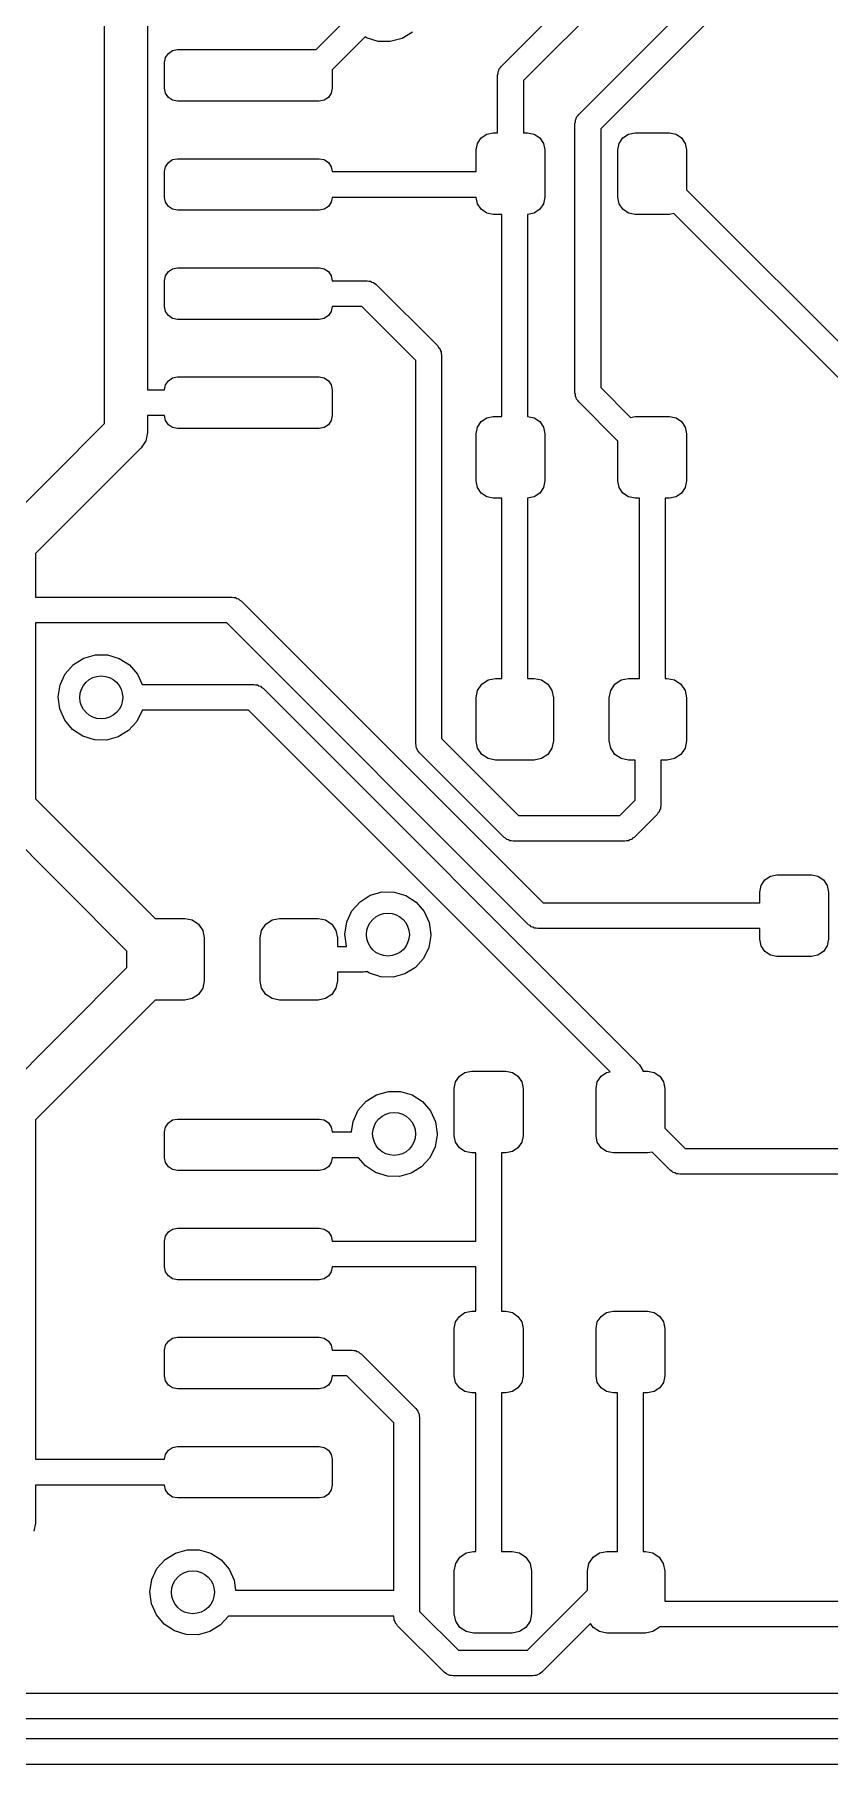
# Model space of a CAD drawing. Extents: x 108 to 192, y -153 to -46.
# Drawn here: x 143.75 to 153, y -133.83 to -113.7 of the extents above; entities that cross this region are included whole.
import ezdxf

# ---------------------------------------------------------------- set-up
doc = ezdxf.new("R2010")
doc.units = 0
doc.layers.add('BLACK', color=7, linetype='CONTINUOUS')

msp = doc.modelspace()

# ---------------------------------------------------------------- linework, layer by layer
at = {"layer": 'BLACK', "linetype": 'CONTINUOUS'}
for p, q in [((150.083, -114.627), (152.91, -111.799)), ((153.166, -111.968), (150.339, -114.795)), ((144.564, -118.226), (144.564, -112.475)), ((149.183, -114.066), (150.539, -112.71)), ((145.064, -112.743), (145.064, -117.833)), ((150.687, -112.987), (149.439, -114.234)), ((147.027, -113.873), (147.388, -113.512)), ((147.598, -113.726), (147.214, -114.11)), ((147.613, -113.735), (147.598, -113.726)), ((147.748, -113.778), (147.613, -113.735)), ((148.147, -113.669), (148.027, -113.743)), ((145.275, -113.966), (145.308, -113.917)), ((145.308, -113.917), (145.357, -113.884)), ((145.357, -113.884), (145.414, -113.873)), ((145.414, -113.873), (147.027, -113.873)), ((147.89, -113.78), (147.748, -113.778)), ((148.027, -113.743), (147.89, -113.78)), ((145.264, -114.023), (145.275, -113.966)), ((145.264, -114.323), (145.264, -114.023)), ((147.214, -114.11), (147.214, -114.323)), ((149.144, -114.133), (149.154, -114.116)), ((149.144, -114.153), (149.144, -114.133)), ((149.154, -114.116), (149.159, -114.097)), ((149.159, -114.097), (149.173, -114.083)), ((149.173, -114.083), (149.183, -114.066)), ((145.275, -114.38), (145.264, -114.323)), ((147.214, -114.323), (147.203, -114.38)), ((149.139, -114.172), (149.144, -114.153)), ((149.139, -114.841), (149.139, -114.172)), ((149.439, -114.234), (149.439, -114.841)), ((145.308, -114.429), (145.275, -114.38)), ((145.357, -114.462), (145.308, -114.429)), ((145.414, -114.473), (145.357, -114.462)), ((147.064, -114.473), (145.414, -114.473)), ((147.121, -114.462), (147.064, -114.473)), ((147.17, -114.429), (147.121, -114.462)), ((147.203, -114.38), (147.17, -114.429)), ((150.039, -114.733), (150.044, -114.714)), ((150.039, -117.868), (150.039, -114.733)), ((150.044, -114.694), (150.054, -114.677)), ((150.044, -114.714), (150.044, -114.694)), ((150.054, -114.677), (150.059, -114.658)), ((150.059, -114.658), (150.073, -114.644)), ((150.073, -114.644), (150.083, -114.627)), ((148.904, -114.964), (148.948, -114.9)), ((148.948, -114.9), (149.012, -114.856)), ((149.012, -114.856), (149.089, -114.841)), ((149.089, -114.841), (149.139, -114.841)), ((149.439, -114.841), (149.489, -114.841)), ((149.489, -114.841), (149.566, -114.856)), ((149.566, -114.856), (149.63, -114.9)), ((149.63, -114.9), (149.674, -114.964)), ((150.339, -114.795), (150.339, -117.806)), ((150.554, -114.964), (150.598, -114.9)), ((150.598, -114.9), (150.662, -114.856)), ((150.662, -114.856), (150.739, -114.841)), ((150.739, -114.841), (151.139, -114.841)), ((151.139, -114.841), (151.216, -114.856)), ((151.216, -114.856), (151.28, -114.9)), ((151.28, -114.9), (151.324, -114.964)), ((145.357, -115.154), (145.414, -115.143)), ((145.414, -115.143), (147.064, -115.143)), ((147.064, -115.143), (147.121, -115.154)), ((148.889, -115.041), (148.904, -114.964)), ((148.889, -115.293), (148.889, -115.041)), ((149.674, -114.964), (149.689, -115.041)), ((149.689, -115.041), (149.689, -115.591)), ((150.539, -115.041), (150.554, -114.964)), ((150.539, -115.591), (150.539, -115.041)), ((151.324, -114.964), (151.339, -115.041)), ((151.339, -115.041), (151.339, -115.504)), ((145.264, -115.293), (145.275, -115.236)), ((145.264, -115.593), (145.264, -115.293)), ((145.275, -115.236), (145.308, -115.187)), ((145.308, -115.187), (145.357, -115.154)), ((147.121, -115.154), (147.17, -115.187)), ((147.17, -115.187), (147.203, -115.236)), ((147.203, -115.236), (147.214, -115.293)), ((147.214, -115.293), (148.889, -115.293)), ((151.339, -115.504), (159.883, -124.048)), ((145.275, -115.65), (145.264, -115.593)), ((145.308, -115.699), (145.275, -115.65)), ((145.357, -115.732), (145.308, -115.699)), ((145.414, -115.743), (145.357, -115.732)), ((147.064, -115.743), (145.414, -115.743)), ((147.121, -115.732), (147.064, -115.743)), ((147.17, -115.699), (147.121, -115.732)), ((147.203, -115.65), (147.17, -115.699)), ((147.214, -115.593), (147.203, -115.65)), ((148.889, -115.593), (147.214, -115.593)), ((148.904, -115.668), (148.889, -115.593)), ((148.948, -115.732), (148.904, -115.668)), ((149.012, -115.776), (148.948, -115.732)), ((149.63, -115.732), (149.566, -115.776)), ((149.674, -115.668), (149.63, -115.732)), ((149.689, -115.591), (149.674, -115.668)), ((150.554, -115.668), (150.539, -115.591)), ((150.598, -115.732), (150.554, -115.668)), ((150.662, -115.776), (150.598, -115.732)), ((149.089, -115.791), (149.012, -115.776)), ((149.189, -115.791), (149.089, -115.791)), ((149.189, -118.143), (149.189, -115.791)), ((149.566, -115.776), (149.489, -115.791)), ((149.489, -115.791), (149.489, -118.143)), ((150.739, -115.791), (150.662, -115.776)), ((151.139, -115.791), (150.739, -115.791)), ((151.191, -115.781), (151.139, -115.791)), ((159.714, -124.304), (151.191, -115.781)), ((145.264, -116.563), (145.275, -116.506)), ((145.275, -116.506), (145.308, -116.457)), ((145.308, -116.457), (145.357, -116.424)), ((145.357, -116.424), (145.414, -116.413)), ((145.414, -116.413), (147.064, -116.413)), ((147.064, -116.413), (147.121, -116.424)), ((147.121, -116.424), (147.17, -116.457)), ((147.17, -116.457), (147.203, -116.506)), ((147.203, -116.506), (147.214, -116.563)), ((145.264, -116.863), (145.264, -116.563)), ((147.214, -116.563), (147.621, -116.563)), ((147.621, -116.563), (147.64, -116.568)), ((147.64, -116.568), (147.66, -116.568)), ((147.66, -116.568), (147.677, -116.578)), ((147.677, -116.578), (147.696, -116.583)), ((147.696, -116.583), (147.71, -116.597)), ((147.71, -116.597), (147.727, -116.607)), ((147.727, -116.607), (148.442, -117.322)), ((145.275, -116.92), (145.264, -116.863)), ((145.308, -116.969), (145.275, -116.92)), ((147.203, -116.92), (147.17, -116.969)), ((147.214, -116.863), (147.203, -116.92)), ((147.559, -116.863), (147.214, -116.863)), ((148.186, -117.49), (147.559, -116.863)), ((145.357, -117.002), (145.308, -116.969)), ((145.414, -117.013), (145.357, -117.002)), ((147.064, -117.013), (145.414, -117.013)), ((147.121, -117.002), (147.064, -117.013)), ((147.17, -116.969), (147.121, -117.002)), ((148.442, -117.322), (148.452, -117.339)), ((148.452, -117.339), (148.466, -117.353)), ((148.466, -117.353), (148.471, -117.372)), ((148.186, -121.951), (148.186, -117.49)), ((148.471, -117.372), (148.481, -117.389)), ((148.481, -117.389), (148.481, -117.409)), ((148.481, -117.409), (148.486, -117.428)), ((148.486, -117.428), (148.486, -121.889)), ((145.275, -117.776), (145.308, -117.727)), ((145.308, -117.727), (145.357, -117.694)), ((145.357, -117.694), (145.414, -117.683)), ((145.414, -117.683), (147.064, -117.683)), ((147.064, -117.683), (147.121, -117.694)), ((147.121, -117.694), (147.17, -117.727)), ((147.17, -117.727), (147.203, -117.776)), ((145.064, -117.833), (145.264, -117.833)), ((145.264, -117.833), (145.275, -117.776)), ((147.203, -117.776), (147.214, -117.833)), ((147.214, -117.833), (147.214, -118.133)), ((150.044, -117.887), (150.039, -117.868)), ((150.044, -117.907), (150.044, -117.887)), ((150.054, -117.924), (150.044, -117.907)), ((150.059, -117.943), (150.054, -117.924)), ((150.073, -117.957), (150.059, -117.943)), ((150.083, -117.974), (150.073, -117.957)), ((150.339, -117.806), (150.687, -118.153)), ((145.264, -118.133), (145.064, -118.133)), ((145.064, -118.133), (145.064, -118.33)), ((145.275, -118.19), (145.264, -118.133)), ((147.214, -118.133), (147.203, -118.19)), ((148.948, -118.202), (149.012, -118.158)), ((149.012, -118.158), (149.089, -118.143)), ((149.089, -118.143), (149.189, -118.143)), ((149.489, -118.143), (149.566, -118.158)), ((149.566, -118.158), (149.63, -118.202)), ((150.539, -118.43), (150.083, -117.974)), ((150.687, -118.153), (150.739, -118.143)), ((150.739, -118.143), (151.139, -118.143)), ((151.139, -118.143), (151.216, -118.158)), ((151.216, -118.158), (151.28, -118.202)), ((143.333, -119.457), (144.564, -118.226)), ((145.064, -118.33), (145.045, -118.426)), ((145.308, -118.239), (145.275, -118.19)), ((145.357, -118.272), (145.308, -118.239)), ((145.414, -118.283), (145.357, -118.272)), ((147.064, -118.283), (145.414, -118.283)), ((147.121, -118.272), (147.064, -118.283)), ((147.17, -118.239), (147.121, -118.272)), ((147.203, -118.19), (147.17, -118.239)), ((148.889, -118.343), (148.904, -118.266)), ((148.889, -118.893), (148.889, -118.343)), ((148.904, -118.266), (148.948, -118.202)), ((149.63, -118.202), (149.674, -118.266)), ((149.674, -118.266), (149.689, -118.343)), ((149.689, -118.343), (149.689, -118.893)), ((151.28, -118.202), (151.324, -118.266)), ((151.324, -118.266), (151.339, -118.343)), ((151.339, -118.343), (151.339, -118.893)), ((144.991, -118.507), (143.76, -119.738)), ((145.045, -118.426), (144.991, -118.507)), ((144.991, -118.507), (144.991, -118.507)), ((150.539, -118.893), (150.539, -118.43)), ((148.904, -118.97), (148.889, -118.893)), ((148.948, -119.034), (148.904, -118.97)), ((149.674, -118.97), (149.63, -119.034)), ((149.689, -118.893), (149.674, -118.97)), ((150.554, -118.97), (150.539, -118.893)), ((150.598, -119.034), (150.554, -118.97)), ((151.324, -118.97), (151.28, -119.034)), ((151.339, -118.893), (151.324, -118.97)), ((149.012, -119.078), (148.948, -119.034)), ((149.089, -119.093), (149.012, -119.078)), ((149.189, -119.093), (149.089, -119.093)), ((149.189, -121.191), (149.189, -119.093)), ((149.566, -119.078), (149.489, -119.093)), ((149.489, -119.093), (149.489, -121.191)), ((149.63, -119.034), (149.566, -119.078)), ((150.662, -119.078), (150.598, -119.034)), ((150.739, -119.093), (150.662, -119.078)), ((150.789, -119.093), (150.739, -119.093)), ((150.789, -121.191), (150.789, -119.093)), ((151.139, -119.093), (151.089, -119.093)), ((151.089, -119.093), (151.089, -121.191)), ((151.216, -119.078), (151.139, -119.093)), ((151.28, -119.034), (151.216, -119.078)), ((143.76, -119.738), (143.76, -120.246)), ((143.76, -120.246), (146.05, -120.246)), ((146.05, -120.246), (146.069, -120.251)), ((146.069, -120.251), (146.089, -120.251)), ((146.089, -120.251), (146.106, -120.261)), ((146.106, -120.261), (146.125, -120.266)), ((146.125, -120.266), (146.139, -120.28)), ((146.139, -120.28), (146.156, -120.29)), ((146.156, -120.29), (149.668, -123.802)), ((145.988, -120.546), (143.76, -120.546)), ((143.76, -120.546), (143.76, -122.591)), ((149.5, -124.058), (145.988, -120.546)), ((144.202, -121.031), (144.322, -120.956)), ((144.322, -120.956), (144.458, -120.917)), ((144.458, -120.917), (144.6, -120.917)), ((144.6, -120.917), (144.736, -120.958)), ((144.736, -120.958), (144.855, -121.035)), ((144.048, -121.266), (144.108, -121.137)), ((144.108, -121.137), (144.202, -121.031)), ((144.855, -121.035), (144.947, -121.143)), ((144.947, -121.143), (145.002, -121.262)), ((149.028, -121.208), (149.114, -121.191)), ((149.114, -121.191), (149.189, -121.191)), ((149.489, -121.191), (149.564, -121.191)), ((149.564, -121.191), (149.65, -121.208)), ((150.578, -121.208), (150.664, -121.191)), ((150.664, -121.191), (150.789, -121.191)), ((151.089, -121.191), (151.114, -121.191)), ((151.114, -121.191), (151.2, -121.208)), ((144.026, -121.406), (144.048, -121.266)), ((145.002, -121.262), (146.304, -121.262)), ((146.304, -121.262), (146.323, -121.267)), ((146.323, -121.267), (146.343, -121.267)), ((146.343, -121.267), (146.36, -121.277)), ((146.36, -121.277), (146.379, -121.282)), ((146.379, -121.282), (146.393, -121.296)), ((146.393, -121.296), (146.41, -121.306)), ((146.41, -121.306), (150.791, -125.687)), ((148.889, -121.416), (148.906, -121.33)), ((148.906, -121.33), (148.955, -121.257)), ((148.955, -121.257), (149.028, -121.208)), ((149.65, -121.208), (149.723, -121.257)), ((149.723, -121.257), (149.772, -121.33)), ((149.772, -121.33), (149.789, -121.416)), ((150.439, -121.416), (150.456, -121.33)), ((150.456, -121.33), (150.505, -121.257)), ((150.505, -121.257), (150.578, -121.208)), ((151.2, -121.208), (151.273, -121.257)), ((151.273, -121.257), (151.322, -121.33)), ((151.322, -121.33), (151.339, -121.416)), ((144.044, -121.546), (144.026, -121.406)), ((144.102, -121.676), (144.044, -121.546)), ((145.002, -121.564), (144.941, -121.692)), ((145.003, -121.562), (145.002, -121.564)), ((146.242, -121.562), (145.003, -121.562)), ((150.45, -125.77), (146.242, -121.562)), ((148.889, -121.916), (148.889, -121.416)), ((149.789, -121.416), (149.789, -121.916)), ((150.439, -121.916), (150.439, -121.416)), ((151.339, -121.416), (151.339, -121.916)), ((144.193, -121.785), (144.102, -121.676)), ((144.311, -121.863), (144.193, -121.785)), ((144.941, -121.692), (144.845, -121.797)), ((144.446, -121.906), (144.311, -121.863)), ((144.588, -121.908), (144.446, -121.906)), ((144.725, -121.871), (144.588, -121.908)), ((144.845, -121.797), (144.725, -121.871)), ((148.191, -121.97), (148.186, -121.951)), ((148.191, -121.99), (148.191, -121.97)), ((148.201, -122.007), (148.191, -121.99)), ((148.486, -121.889), (149.383, -122.786)), ((148.906, -122.002), (148.889, -121.916)), ((149.789, -121.916), (149.772, -122.002)), ((150.456, -122.002), (150.439, -121.916)), ((151.339, -121.916), (151.322, -122.002)), ((148.206, -122.026), (148.201, -122.007)), ((148.22, -122.04), (148.206, -122.026)), ((148.23, -122.057), (148.22, -122.04)), ((149.215, -123.042), (148.23, -122.057)), ((148.955, -122.075), (148.906, -122.002)), ((149.028, -122.124), (148.955, -122.075)), ((149.114, -122.141), (149.028, -122.124)), ((149.564, -122.141), (149.114, -122.141)), ((149.65, -122.124), (149.564, -122.141)), ((149.723, -122.075), (149.65, -122.124)), ((149.772, -122.002), (149.723, -122.075)), ((150.505, -122.075), (150.456, -122.002)), ((150.578, -122.124), (150.505, -122.075)), ((150.664, -122.141), (150.578, -122.124)), ((150.739, -122.141), (150.664, -122.141)), ((150.739, -122.607), (150.739, -122.141)), ((151.114, -122.141), (151.039, -122.141)), ((151.039, -122.141), (151.039, -122.669)), ((151.2, -122.124), (151.114, -122.141)), ((151.273, -122.075), (151.2, -122.124)), ((151.322, -122.002), (151.273, -122.075)), ((143.76, -122.591), (145.154, -123.985)), ((149.383, -122.786), (150.56, -122.786)), ((150.56, -122.786), (150.739, -122.607)), ((150.995, -122.775), (150.728, -123.042)), ((151.005, -122.758), (150.995, -122.775)), ((151.019, -122.744), (151.005, -122.758)), ((151.024, -122.725), (151.019, -122.744)), ((151.034, -122.708), (151.024, -122.725)), ((151.039, -122.669), (151.034, -122.688)), ((151.034, -122.688), (151.034, -122.708)), ((144.825, -124.364), (143.333, -122.872)), ((149.232, -123.052), (149.215, -123.042)), ((149.246, -123.066), (149.232, -123.052)), ((149.265, -123.071), (149.246, -123.066)), ((149.282, -123.081), (149.265, -123.071)), ((149.302, -123.081), (149.282, -123.081)), ((149.321, -123.086), (149.302, -123.081)), ((150.622, -123.086), (149.321, -123.086)), ((150.641, -123.081), (150.622, -123.086)), ((150.661, -123.081), (150.641, -123.081)), ((150.678, -123.071), (150.661, -123.081)), ((150.697, -123.066), (150.678, -123.071)), ((150.711, -123.052), (150.697, -123.066)), ((150.728, -123.042), (150.711, -123.052)), ((152.191, -123.677), (152.206, -123.6)), ((152.206, -123.6), (152.25, -123.536)), ((152.25, -123.536), (152.314, -123.492)), ((152.314, -123.492), (152.391, -123.477)), ((152.391, -123.477), (152.791, -123.477)), ((152.791, -123.477), (152.868, -123.492)), ((152.868, -123.492), (152.932, -123.536)), ((152.932, -123.536), (152.976, -123.6)), ((152.976, -123.6), (152.991, -123.677)), ((147.444, -123.897), (147.538, -123.791)), ((147.538, -123.791), (147.658, -123.715)), ((147.658, -123.715), (147.794, -123.676)), ((147.794, -123.676), (147.936, -123.677)), ((147.936, -123.677), (148.072, -123.718)), ((148.072, -123.718), (148.191, -123.795)), ((148.191, -123.795), (148.284, -123.902)), ((149.668, -123.802), (152.191, -123.802)), ((152.191, -123.802), (152.191, -123.677)), ((152.991, -123.677), (152.991, -124.227)), ((145.154, -123.985), (145.5, -123.985)), ((145.5, -123.985), (145.586, -124.002)), ((145.586, -124.002), (145.659, -124.051)), ((146.441, -124.051), (146.514, -124.002)), ((146.514, -124.002), (146.6, -123.985)), ((146.6, -123.985), (147.05, -123.985)), ((147.05, -123.985), (147.136, -124.002)), ((147.136, -124.002), (147.209, -124.051)), ((147.384, -124.026), (147.444, -123.897)), ((148.284, -123.902), (148.342, -124.031)), ((145.659, -124.051), (145.708, -124.124)), ((145.708, -124.124), (145.725, -124.21)), ((145.725, -124.21), (145.725, -124.71)), ((146.375, -124.21), (146.392, -124.124)), ((146.375, -124.71), (146.375, -124.21)), ((146.392, -124.124), (146.441, -124.051)), ((147.209, -124.051), (147.258, -124.124)), ((147.258, -124.124), (147.275, -124.21)), ((147.275, -124.21), (147.275, -124.31)), ((147.362, -124.166), (147.384, -124.026)), ((147.381, -124.306), (147.362, -124.166)), ((148.362, -124.184), (148.339, -124.324)), ((148.342, -124.031), (148.362, -124.172)), ((148.362, -124.172), (148.362, -124.184)), ((149.517, -124.068), (149.5, -124.058)), ((149.531, -124.082), (149.517, -124.068)), ((149.55, -124.087), (149.531, -124.082)), ((149.567, -124.097), (149.55, -124.087)), ((149.587, -124.097), (149.567, -124.097)), ((149.606, -124.102), (149.587, -124.097)), ((152.191, -124.102), (149.606, -124.102)), ((152.191, -124.227), (152.191, -124.102)), ((144.825, -124.556), (144.825, -124.364)), ((147.275, -124.31), (147.382, -124.31)), ((147.382, -124.31), (147.381, -124.306)), ((148.339, -124.324), (148.277, -124.451)), ((152.206, -124.304), (152.191, -124.227)), ((152.25, -124.368), (152.206, -124.304)), ((152.314, -124.412), (152.25, -124.368)), ((152.391, -124.427), (152.314, -124.412)), ((152.868, -124.412), (152.791, -124.427)), ((152.932, -124.368), (152.868, -124.412)), ((152.976, -124.304), (152.932, -124.368)), ((152.991, -124.227), (152.976, -124.304)), ((143.333, -126.048), (144.825, -124.556)), ((147.574, -124.61), (147.275, -124.61)), ((147.275, -124.61), (147.275, -124.71)), ((147.593, -124.605), (147.574, -124.61)), ((147.613, -124.605), (147.593, -124.605)), ((147.617, -124.603), (147.613, -124.605)), ((147.647, -124.623), (147.617, -124.603)), ((148.182, -124.556), (148.061, -124.631)), ((148.277, -124.451), (148.182, -124.556)), ((152.791, -124.427), (152.391, -124.427)), ((145.708, -124.796), (145.659, -124.869)), ((145.725, -124.71), (145.708, -124.796)), ((146.392, -124.796), (146.375, -124.71)), ((146.441, -124.869), (146.392, -124.796)), ((147.258, -124.796), (147.209, -124.869)), ((147.275, -124.71), (147.258, -124.796)), ((147.782, -124.665), (147.647, -124.623)), ((147.924, -124.668), (147.782, -124.665)), ((148.061, -124.631), (147.924, -124.668)), ((145.154, -124.935), (143.76, -126.329)), ((145.5, -124.935), (145.154, -124.935)), ((145.586, -124.918), (145.5, -124.935)), ((145.659, -124.869), (145.586, -124.918)), ((146.514, -124.918), (146.441, -124.869)), ((146.6, -124.935), (146.514, -124.918)), ((147.05, -124.935), (146.6, -124.935)), ((147.136, -124.918), (147.05, -124.935)), ((147.209, -124.869), (147.136, -124.918)), ((148.694, -125.822), (148.758, -125.778)), ((148.758, -125.778), (148.835, -125.763)), ((148.835, -125.763), (149.235, -125.763)), ((149.235, -125.763), (149.312, -125.778)), ((149.312, -125.778), (149.376, -125.822)), ((150.344, -125.822), (150.408, -125.778)), ((150.408, -125.778), (150.45, -125.77)), ((150.791, -125.687), (150.83, -125.754)), ((150.83, -125.754), (150.83, -125.763)), ((150.83, -125.763), (150.885, -125.763)), ((150.885, -125.763), (150.962, -125.778)), ((150.962, -125.778), (151.026, -125.822)), ((147.731, -126.036), (147.868, -125.997)), ((147.868, -125.997), (148.009, -125.997)), ((148.009, -125.997), (148.145, -126.038)), ((148.635, -125.963), (148.65, -125.886)), ((148.635, -126.513), (148.635, -125.963)), ((148.65, -125.886), (148.694, -125.822)), ((149.376, -125.822), (149.42, -125.886)), ((149.42, -125.886), (149.435, -125.963)), ((149.435, -125.963), (149.435, -126.513)), ((150.285, -125.963), (150.3, -125.886)), ((150.285, -126.513), (150.285, -125.963)), ((150.3, -125.886), (150.344, -125.822)), ((151.026, -125.822), (151.07, -125.886)), ((151.07, -125.886), (151.085, -125.963)), ((151.085, -125.963), (151.085, -126.426)), ((147.457, -126.346), (147.518, -126.217)), ((147.518, -126.217), (147.611, -126.111)), ((147.611, -126.111), (147.731, -126.036)), ((148.145, -126.038), (148.264, -126.115)), ((148.264, -126.115), (148.357, -126.223)), ((148.357, -126.223), (148.415, -126.352)), ((143.76, -126.329), (143.76, -130.279)), ((145.264, -126.469), (145.275, -126.412)), ((145.275, -126.412), (145.308, -126.363)), ((145.308, -126.363), (145.357, -126.33)), ((145.357, -126.33), (145.414, -126.319)), ((145.414, -126.319), (147.064, -126.319)), ((147.064, -126.319), (147.121, -126.33)), ((147.121, -126.33), (147.17, -126.363)), ((147.17, -126.363), (147.203, -126.412)), ((147.203, -126.412), (147.214, -126.469)), ((147.438, -126.469), (147.457, -126.346)), ((148.415, -126.352), (148.435, -126.492)), ((145.264, -126.769), (145.264, -126.469)), ((147.214, -126.469), (147.438, -126.469)), ((148.435, -126.504), (148.412, -126.644)), ((148.435, -126.492), (148.435, -126.504)), ((148.65, -126.59), (148.635, -126.513)), ((148.694, -126.654), (148.65, -126.59)), ((149.42, -126.59), (149.376, -126.654)), ((149.435, -126.513), (149.42, -126.59)), ((150.3, -126.59), (150.285, -126.513)), ((150.344, -126.654), (150.3, -126.59)), ((151.085, -126.426), (151.321, -126.662)), ((145.275, -126.826), (145.264, -126.769)), ((145.308, -126.875), (145.275, -126.826)), ((147.203, -126.826), (147.17, -126.875)), ((147.214, -126.769), (147.203, -126.826)), ((147.522, -126.769), (147.214, -126.769)), ((147.602, -126.865), (147.522, -126.769)), ((148.35, -126.772), (148.255, -126.877)), ((148.412, -126.644), (148.35, -126.772)), ((148.758, -126.698), (148.694, -126.654)), ((148.835, -126.713), (148.758, -126.698)), ((148.885, -126.713), (148.835, -126.713)), ((148.885, -127.739), (148.885, -126.713)), ((149.235, -126.713), (149.185, -126.713)), ((149.185, -126.713), (149.185, -128.557)), ((149.312, -126.698), (149.235, -126.713)), ((149.376, -126.654), (149.312, -126.698)), ((150.408, -126.698), (150.344, -126.654)), ((150.485, -126.713), (150.408, -126.698)), ((150.885, -126.713), (150.485, -126.713)), ((150.937, -126.703), (150.885, -126.713)), ((151.153, -126.918), (150.937, -126.703)), ((151.321, -126.662), (154.886, -126.662)), ((145.357, -126.908), (145.308, -126.875)), ((145.414, -126.919), (145.357, -126.908)), ((147.064, -126.919), (145.414, -126.919)), ((147.121, -126.908), (147.064, -126.919)), ((147.17, -126.875), (147.121, -126.908)), ((147.72, -126.943), (147.602, -126.865)), ((147.856, -126.986), (147.72, -126.943)), ((147.997, -126.988), (147.856, -126.986)), ((148.134, -126.951), (147.997, -126.988)), ((148.255, -126.877), (148.134, -126.951)), ((151.17, -126.928), (151.153, -126.918)), ((151.184, -126.942), (151.17, -126.928)), ((151.203, -126.947), (151.184, -126.942)), ((151.22, -126.957), (151.203, -126.947)), ((151.24, -126.957), (151.22, -126.957)), ((151.259, -126.962), (151.24, -126.957)), ((154.886, -126.962), (151.259, -126.962)), ((145.275, -127.682), (145.308, -127.633)), ((145.308, -127.633), (145.357, -127.6)), ((145.357, -127.6), (145.414, -127.589)), ((145.414, -127.589), (147.064, -127.589)), ((147.064, -127.589), (147.121, -127.6)), ((147.121, -127.6), (147.17, -127.633)), ((147.17, -127.633), (147.203, -127.682)), ((145.264, -127.739), (145.275, -127.682)), ((145.264, -128.039), (145.264, -127.739)), ((147.203, -127.682), (147.214, -127.739)), ((147.214, -127.739), (148.885, -127.739)), ((145.275, -128.096), (145.264, -128.039)), ((145.308, -128.145), (145.275, -128.096)), ((145.357, -128.178), (145.308, -128.145)), ((145.414, -128.189), (145.357, -128.178)), ((147.064, -128.189), (145.414, -128.189)), ((147.121, -128.178), (147.064, -128.189)), ((147.17, -128.145), (147.121, -128.178)), ((147.203, -128.096), (147.17, -128.145)), ((147.214, -128.039), (147.203, -128.096)), ((148.885, -128.039), (147.214, -128.039)), ((148.885, -128.557), (148.885, -128.039)), ((148.65, -128.68), (148.694, -128.616)), ((148.694, -128.616), (148.758, -128.572)), ((148.758, -128.572), (148.835, -128.557)), ((148.835, -128.557), (148.885, -128.557)), ((149.185, -128.557), (149.235, -128.557)), ((149.235, -128.557), (149.312, -128.572)), ((149.312, -128.572), (149.376, -128.616)), ((149.376, -128.616), (149.42, -128.68)), ((150.3, -128.68), (150.344, -128.616)), ((150.344, -128.616), (150.408, -128.572)), ((150.408, -128.572), (150.485, -128.557)), ((150.485, -128.557), (150.885, -128.557)), ((150.885, -128.557), (150.962, -128.572)), ((150.962, -128.572), (151.026, -128.616)), ((151.026, -128.616), (151.07, -128.68)), ((148.635, -128.757), (148.65, -128.68)), ((148.635, -129.307), (148.635, -128.757)), ((149.42, -128.68), (149.435, -128.757)), ((149.435, -128.757), (149.435, -129.307)), ((150.285, -128.757), (150.3, -128.68)), ((150.285, -129.307), (150.285, -128.757)), ((151.07, -128.68), (151.085, -128.757)), ((151.085, -128.757), (151.085, -129.307)), ((145.264, -129.009), (145.275, -128.952)), ((145.264, -129.309), (145.264, -129.009)), ((145.275, -128.952), (145.308, -128.903)), ((145.308, -128.903), (145.357, -128.87)), ((145.357, -128.87), (145.414, -128.859)), ((145.414, -128.859), (147.064, -128.859)), ((147.064, -128.859), (147.121, -128.87)), ((147.121, -128.87), (147.17, -128.903)), ((147.17, -128.903), (147.203, -128.952)), ((147.203, -128.952), (147.214, -129.009)), ((147.214, -129.009), (147.447, -129.009)), ((147.447, -129.009), (147.466, -129.014)), ((147.466, -129.014), (147.486, -129.014)), ((147.486, -129.014), (147.503, -129.024)), ((147.503, -129.024), (147.522, -129.029)), ((147.522, -129.029), (147.536, -129.043)), ((147.536, -129.043), (147.553, -129.053)), ((147.553, -129.053), (148.188, -129.688)), ((145.275, -129.366), (145.264, -129.309)), ((145.308, -129.415), (145.275, -129.366)), ((145.357, -129.448), (145.308, -129.415)), ((147.17, -129.415), (147.121, -129.448)), ((147.203, -129.366), (147.17, -129.415)), ((147.214, -129.309), (147.203, -129.366)), ((147.385, -129.309), (147.214, -129.309)), ((147.932, -129.856), (147.385, -129.309)), ((148.65, -129.384), (148.635, -129.307)), ((148.694, -129.448), (148.65, -129.384)), ((149.42, -129.384), (149.376, -129.448)), ((149.435, -129.307), (149.42, -129.384)), ((150.3, -129.384), (150.285, -129.307)), ((150.344, -129.448), (150.3, -129.384)), ((151.07, -129.384), (151.026, -129.448)), ((151.085, -129.307), (151.07, -129.384)), ((145.414, -129.459), (145.357, -129.448)), ((147.064, -129.459), (145.414, -129.459)), ((147.121, -129.448), (147.064, -129.459)), ((148.758, -129.492), (148.694, -129.448)), ((148.835, -129.507), (148.758, -129.492)), ((148.885, -129.507), (148.835, -129.507)), ((148.885, -131.351), (148.885, -129.507)), ((149.235, -129.507), (149.185, -129.507)), ((149.185, -129.507), (149.185, -131.351)), ((149.312, -129.492), (149.235, -129.507)), ((149.376, -129.448), (149.312, -129.492)), ((150.408, -129.492), (150.344, -129.448)), ((150.485, -129.507), (150.408, -129.492)), ((150.535, -129.507), (150.485, -129.507)), ((150.535, -131.351), (150.535, -129.507)), ((150.885, -129.507), (150.835, -129.507)), ((150.835, -129.507), (150.835, -131.351)), ((150.962, -129.492), (150.885, -129.507)), ((151.026, -129.448), (150.962, -129.492)), ((148.188, -129.688), (148.198, -129.705)), ((148.198, -129.705), (148.212, -129.719)), ((148.212, -129.719), (148.217, -129.738)), ((148.217, -129.738), (148.227, -129.755)), ((148.227, -129.755), (148.227, -129.775)), ((148.227, -129.775), (148.232, -129.794)), ((148.232, -129.794), (148.232, -132.049)), ((147.932, -131.803), (147.932, -129.856)), ((145.264, -130.279), (145.275, -130.222)), ((145.275, -130.222), (145.308, -130.173)), ((145.308, -130.173), (145.357, -130.14)), ((145.357, -130.14), (145.414, -130.129)), ((145.414, -130.129), (147.064, -130.129)), ((147.064, -130.129), (147.121, -130.14)), ((147.121, -130.14), (147.17, -130.173)), ((147.17, -130.173), (147.203, -130.222)), ((147.203, -130.222), (147.214, -130.279)), ((143.76, -130.279), (145.264, -130.279)), ((147.214, -130.279), (147.214, -130.579)), ((145.264, -130.579), (143.76, -130.579)), ((143.76, -130.579), (143.76, -131.021)), ((145.275, -130.636), (145.264, -130.579)), ((145.308, -130.685), (145.275, -130.636)), ((147.203, -130.636), (147.17, -130.685)), ((147.214, -130.579), (147.203, -130.636)), ((145.357, -130.718), (145.308, -130.685)), ((145.414, -130.729), (145.357, -130.718)), ((147.064, -130.729), (145.414, -130.729)), ((147.121, -130.718), (147.064, -130.729)), ((147.17, -130.685), (147.121, -130.718)), ((143.76, -131.021), (143.741, -131.116)), ((143.76, -131.021), (143.76, -131.021)), ((145.175, -131.551), (145.269, -131.445)), ((145.269, -131.445), (145.389, -131.37)), ((145.389, -131.37), (145.525, -131.331)), ((145.525, -131.331), (145.667, -131.331)), ((145.667, -131.331), (145.803, -131.372)), ((145.803, -131.372), (145.921, -131.449)), ((145.921, -131.449), (146.014, -131.557)), ((148.652, -131.49), (148.701, -131.417)), ((148.701, -131.417), (148.774, -131.368)), ((148.774, -131.368), (148.86, -131.351)), ((148.86, -131.351), (148.885, -131.351)), ((149.185, -131.351), (149.31, -131.351)), ((149.31, -131.351), (149.396, -131.368)), ((149.396, -131.368), (149.469, -131.417)), ((149.469, -131.417), (149.518, -131.49)), ((150.202, -131.49), (150.251, -131.417)), ((150.251, -131.417), (150.324, -131.368)), ((150.324, -131.368), (150.41, -131.351)), ((150.41, -131.351), (150.535, -131.351)), ((150.835, -131.351), (150.86, -131.351)), ((150.86, -131.351), (150.946, -131.368)), ((150.946, -131.368), (151.019, -131.417)), ((151.019, -131.417), (151.068, -131.49)), ((145.115, -131.68), (145.175, -131.551)), ((146.014, -131.557), (146.073, -131.686)), ((148.635, -131.576), (148.652, -131.49)), ((148.635, -132.076), (148.635, -131.576)), ((149.518, -131.49), (149.535, -131.576)), ((149.535, -131.576), (149.535, -132.076)), ((150.185, -131.576), (150.202, -131.49)), ((150.185, -131.802), (150.185, -131.576)), ((151.068, -131.49), (151.085, -131.576)), ((151.085, -131.576), (151.085, -131.93)), ((145.093, -131.82), (145.115, -131.68)), ((145.111, -131.96), (145.093, -131.82)), ((146.073, -131.686), (146.09, -131.803)), ((146.09, -131.803), (147.932, -131.803)), ((149.486, -132.501), (150.185, -131.802)), ((145.168, -132.09), (145.111, -131.96)), ((148.232, -132.049), (148.684, -132.501)), ((151.085, -131.93), (160.731, -131.93)), ((145.26, -132.199), (145.168, -132.09)), ((145.378, -132.277), (145.26, -132.199)), ((145.912, -132.211), (145.791, -132.285)), ((146.007, -132.106), (145.912, -132.211)), ((146.009, -132.103), (146.007, -132.106)), ((147.932, -132.103), (146.009, -132.103)), ((147.932, -132.111), (147.932, -132.103)), ((147.937, -132.13), (147.932, -132.111)), ((147.937, -132.15), (147.937, -132.13)), ((147.947, -132.167), (147.937, -132.15)), ((147.952, -132.186), (147.947, -132.167)), ((147.966, -132.2), (147.952, -132.186)), ((147.976, -132.217), (147.966, -132.2)), ((148.516, -132.757), (147.976, -132.217)), ((148.652, -132.162), (148.635, -132.076)), ((148.701, -132.235), (148.652, -132.162)), ((148.774, -132.284), (148.701, -132.235)), ((149.469, -132.235), (149.396, -132.284)), ((149.518, -132.162), (149.469, -132.235)), ((149.535, -132.076), (149.518, -132.162)), ((150.221, -132.19), (149.654, -132.757)), ((150.251, -132.235), (150.221, -132.19)), ((150.324, -132.284), (150.251, -132.235)), ((151.019, -132.235), (150.946, -132.284)), ((151.023, -132.23), (151.019, -132.235)), ((160.669, -132.23), (151.023, -132.23)), ((145.513, -132.32), (145.378, -132.277)), ((145.655, -132.322), (145.513, -132.32)), ((145.791, -132.285), (145.655, -132.322)), ((148.86, -132.301), (148.774, -132.284)), ((149.31, -132.301), (148.86, -132.301)), ((149.396, -132.284), (149.31, -132.301)), ((150.41, -132.301), (150.324, -132.284)), ((150.86, -132.301), (150.41, -132.301)), ((150.946, -132.284), (150.86, -132.301)), ((148.684, -132.501), (149.486, -132.501)), ((148.533, -132.767), (148.516, -132.757)), ((148.547, -132.781), (148.533, -132.767)), ((148.566, -132.786), (148.547, -132.781)), ((148.583, -132.796), (148.566, -132.786)), ((148.603, -132.796), (148.583, -132.796)), ((148.622, -132.801), (148.603, -132.796)), ((149.548, -132.801), (148.622, -132.801)), ((149.567, -132.796), (149.548, -132.801)), ((149.587, -132.796), (149.567, -132.796)), ((149.604, -132.786), (149.587, -132.796)), ((149.623, -132.781), (149.604, -132.786)), ((149.637, -132.767), (149.623, -132.781)), ((149.654, -132.757), (149.637, -132.767)), ((143.228, -133.001), (171.333, -133.001)), ((171.395, -133.301), (143.166, -133.301)), ((138.532, -133.53), (177.611, -133.53)), ((177.673, -133.83), (138.594, -133.83))]:
    msp.add_line(p, q, dxfattribs=at)
at = {"layer": 'BLACK'}
for centre in [(144.526, -121.412), (147.862, -124.172), (147.935, -126.492), (145.593, -131.826)]:
    msp.add_circle(centre, 0.25, dxfattribs=at)

doc.saveas('drawing.dxf')
